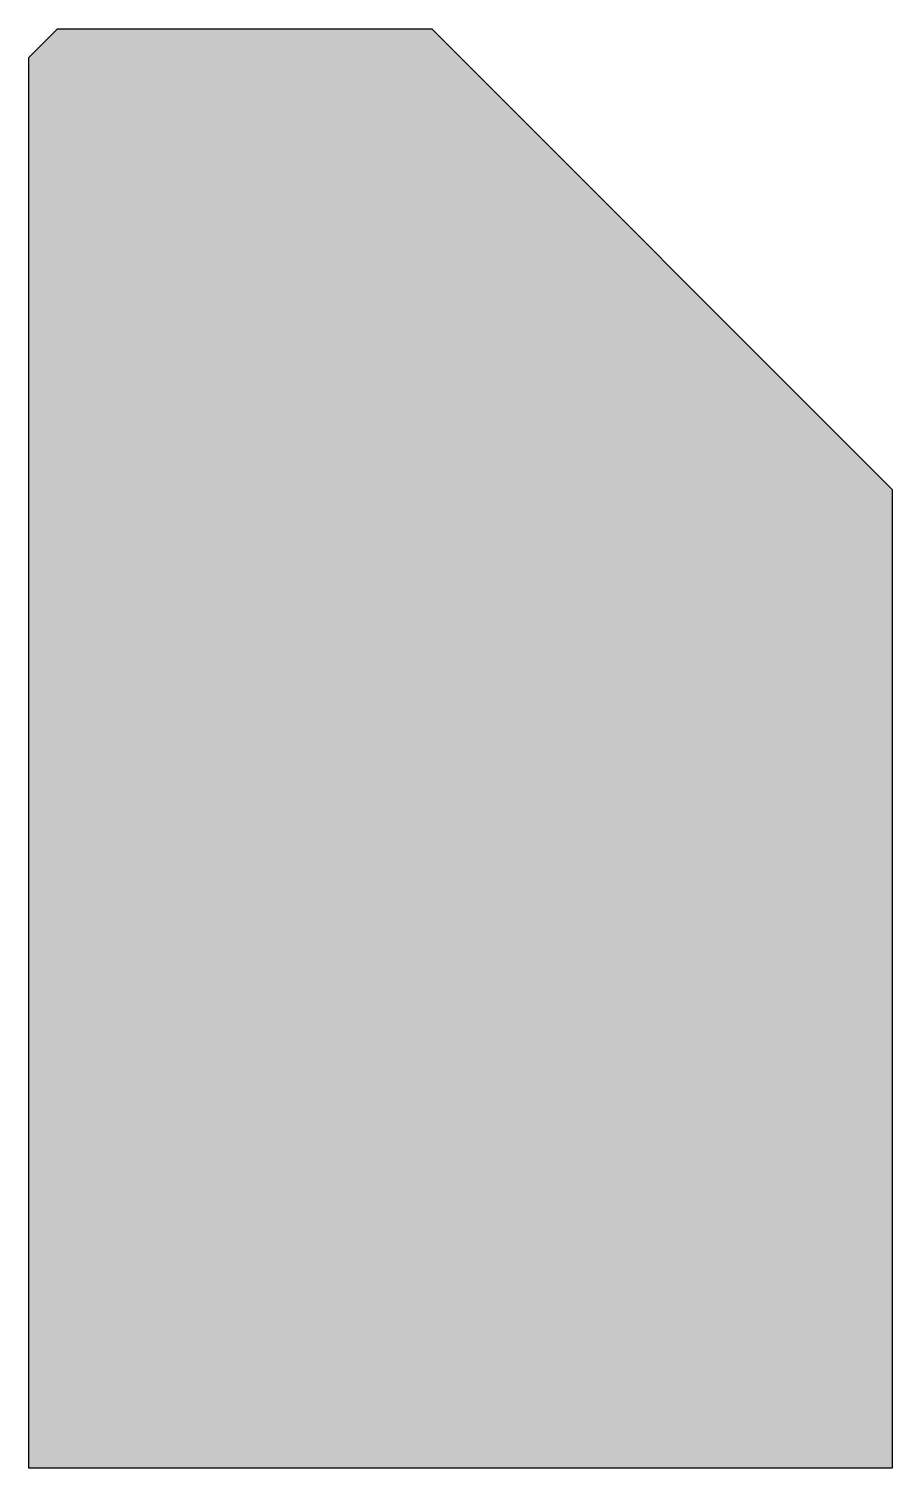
# Model space of a CAD drawing. Header units: metres. Extents: x 0 to 0.15, y -0.25 to 0.
import ezdxf

# ---------------------------------------------------------------- set-up
doc = ezdxf.new("R2010")
doc.units = ezdxf.units.M

msp = doc.modelspace()

# ---------------------------------------------------------------- hatches: boundary and pattern name
h = msp.add_hatch(color=254)
h.dxf.hatch_style = 1
h.paths.add_polyline_path([(0, -0.25), (0, -0.005), (0.005, 0), (0.07, 0), (0.15, -0.08), (0.15, -0.25)])

# ---------------------------------------------------------------- linework, layer by layer
msp.add_lwpolyline([(0, -0.25), (0, -0.005), (0.005, 0), (0.07, 0), (0.15, -0.08), (0.15, -0.25)], close=True)

doc.saveas('drawing.dxf')
